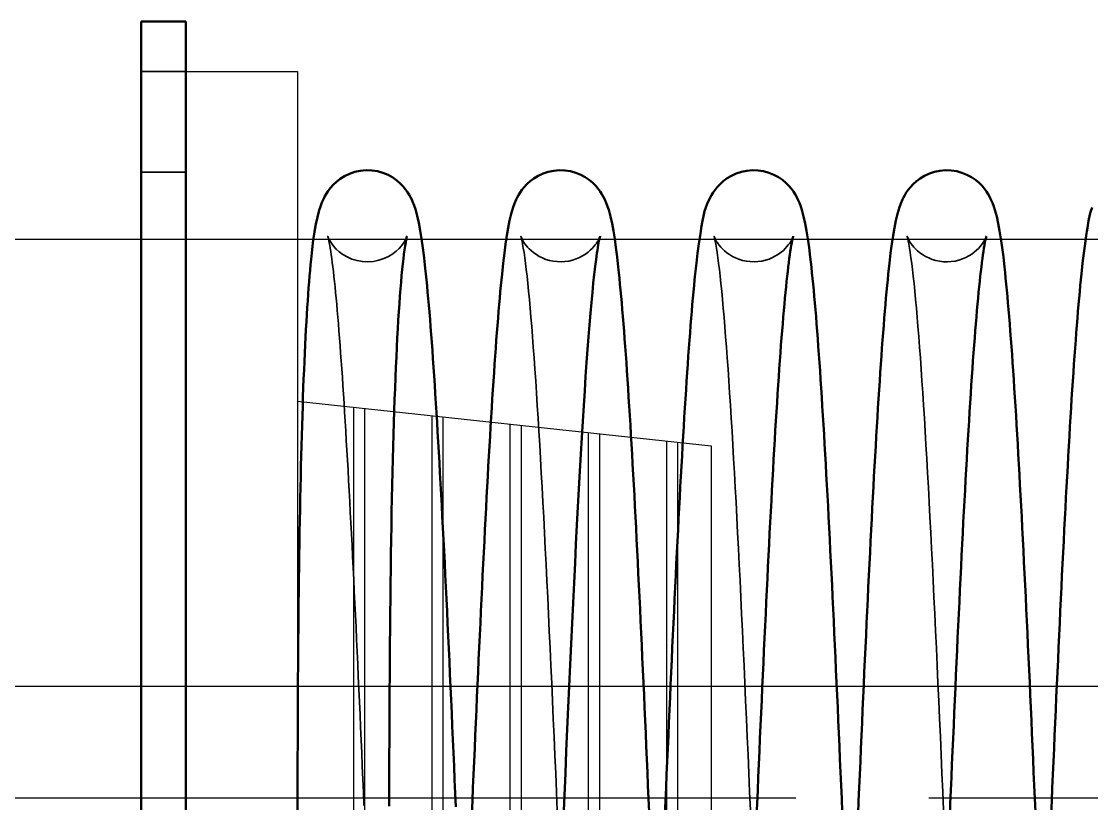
# Model space of a CAD drawing. Header units: millimetres. Extents: x 1448 to 104164, y -19509 to -89.
# Drawn here: x 83556.3 to 83652, y -3003.2 to -2933.1 of the extents above; entities that cross this region are included whole.
import ezdxf

# ---------------------------------------------------------------- set-up
doc = ezdxf.new("R2010")
doc.units = ezdxf.units.MM
doc.header["$LTSCALE"] = 60
doc.header["$MEASUREMENT"] = 0
doc.linetypes.add('CENTER', pattern=[2, 1.25, -0.25, 0.25, -0.25])
doc.linetypes.add('CENTERX2', pattern=[101.6, 63.5, -12.7, 12.7, -12.7])
doc.layers.get('0').update_dxf_attribs({"linetype": 'CONTINUOUS'})
doc.layers.add('cen', color=14, linetype='CONTINUOUS')
doc.layers.add('가려진 것(ISO)', color=7, linetype='CONTINUOUS', lineweight=35)
doc.layers.add('가시적인 것(ISO)', color=7, linetype='CONTINUOUS', lineweight=50)

# ---------------------------------------------------------------- blocks, each defined once
blk = doc.blocks.new('gf')
at = {"color": 3}
for p, q in [((21501219.188, -50950300.35), (21501219.188, -50950430.35)), ((21501229.188, -50950300.35), (21501219.188, -50950300.35)), ((21501229.188, -50950300.35), (21501229.188, -50950430.35)), ((21501219.188, -50950329.85), (21501182.188, -50950333.85)), ((21501207.188, -50950331.148), (21501207.188, -50950399.553)), ((21501213.188, -50950330.499), (21501213.188, -50950400.202)), ((21501214.188, -50950330.391), (21501214.188, -50950400.31)), ((21501199.188, -50950332.012), (21501199.188, -50950398.688)), ((21501200.188, -50950331.904), (21501200.188, -50950398.796)), ((21501206.188, -50950331.256), (21501206.188, -50950399.445)), ((21501192.188, -50950332.769), (21501192.188, -50950397.931)), ((21501193.188, -50950332.661), (21501193.188, -50950398.039)), ((21501182.188, -50950333.85), (21501182.188, -50950396.85)), ((21501185.188, -50950333.526), (21501185.188, -50950397.175)), ((21501186.188, -50950333.418), (21501186.188, -50950397.283)), ((21501219.188, -50950400.85), (21501182.188, -50950396.85)), ((21501229.188, -50950430.35), (21501219.188, -50950430.35))]:
    blk.add_line(p, q, dxfattribs=at)
at = {"color": 1, "linetype": 'CENTERX2'}
blk.add_line((21501236.43, -50950365.35), (21501174.603, -50950365.35), dxfattribs=at)
blk = doc.blocks.new('토션스프링1')
at = {"layer": '가려진 것(ISO)', "flags": 128}
for points in [[(21463401.029, -50955408.884), (21463401.034, -50955408.9), (21463401.054, -50955408.952), (21463401.094, -50955409.045), (21463401.165, -50955409.189), (21463401.216, -50955409.282), (21463401.281, -50955409.391), (21463401.362, -50955409.514), (21463401.462, -50955409.652), (21463401.585, -50955409.803), (21463401.732, -50955409.966), (21463401.906, -50955410.136), (21463402.107, -50955410.308), (21463402.338, -50955410.477), (21463402.595, -50955410.638), (21463402.875, -50955410.785), (21463403.176, -50955410.912), (21463403.495, -50955411.016), (21463403.829, -50955411.094), (21463404.171, -50955411.144), (21463404.518, -50955411.164), (21463404.866, -50955411.153), (21463405.211, -50955411.111), (21463405.548, -50955411.041), (21463405.872, -50955410.945), (21463406.178, -50955410.824), (21463406.465, -50955410.682), (21463406.729, -50955410.525), (21463406.967, -50955410.357), (21463407.177, -50955410.186), (21463407.359, -50955410.015), (21463407.514, -50955409.85), (21463407.644, -50955409.693), (21463407.75, -50955409.551), (21463407.836, -50955409.424), (21463407.906, -50955409.312), (21463407.96, -50955409.214), (21463408.036, -50955409.063), (21463408.081, -50955408.962), (21463408.103, -50955408.905), (21463408.109, -50955408.885), (21463408.107, -50955408.895), (21463408.097, -50955408.931), (21463408.081, -50955408.992), (21463408.061, -50955409.075), (21463408.012, -50955409.298), (21463407.957, -50955409.585), (21463407.898, -50955409.934), (21463407.834, -50955410.339), (21463407.769, -50955410.797), (21463407.701, -50955411.304), (21463407.634, -50955411.858), (21463407.565, -50955412.458), (21463407.496, -50955413.103), (21463407.427, -50955413.793), (21463407.357, -50955414.525), (21463407.286, -50955415.3), (21463407.215, -50955416.115), (21463407.145, -50955416.97), (21463407.074, -50955417.864), (21463407.003, -50955418.794), (21463406.932, -50955419.76), (21463406.861, -50955420.765), (21463406.79, -50955421.807), (21463406.718, -50955422.886), (21463406.647, -50955424), (21463406.575, -50955425.148), (21463406.504, -50955426.329), (21463406.432, -50955427.541), (21463406.36, -50955428.783), (21463406.289, -50955430.054), (21463406.217, -50955431.352), (21463406.146, -50955432.676), (21463406.075, -50955434.027), (21463406.003, -50955435.405), (21463405.932, -50955436.812), (21463405.86, -50955438.244), (21463405.788, -50955439.701), (21463405.716, -50955441.181), (21463405.645, -50955442.682), (21463405.573, -50955444.203), (21463405.501, -50955445.743), (21463405.429, -50955447.299), (21463405.358, -50955448.871), (21463405.286, -50955450.456), (21463405.215, -50955452.054), (21463405.143, -50955453.666), (21463405.072, -50955455.294), (21463405, -50955456.936), (21463404.928, -50955458.59), (21463404.856, -50955460.254)], [(21463418.304, -50955408.884), (21463418.31, -50955408.9), (21463418.33, -50955408.952), (21463418.369, -50955409.047), (21463418.439, -50955409.195), (21463418.49, -50955409.289), (21463418.557, -50955409.398), (21463418.64, -50955409.52), (21463418.742, -50955409.657), (21463418.865, -50955409.808), (21463419.013, -50955409.972), (21463419.188, -50955410.142), (21463419.39, -50955410.314), (21463419.621, -50955410.483), (21463419.879, -50955410.643), (21463420.16, -50955410.789), (21463420.462, -50955410.916), (21463420.781, -50955411.019), (21463421.115, -50955411.096), (21463421.458, -50955411.145), (21463421.806, -50955411.164), (21463422.153, -50955411.152), (21463422.497, -50955411.11), (21463422.834, -50955411.038), (21463423.158, -50955410.941), (21463423.464, -50955410.82), (21463423.749, -50955410.678), (21463424.012, -50955410.52), (21463424.25, -50955410.352), (21463424.459, -50955410.18), (21463424.64, -50955410.01), (21463424.794, -50955409.845), (21463424.923, -50955409.689), (21463425.029, -50955409.547), (21463425.114, -50955409.42), (21463425.183, -50955409.308), (21463425.238, -50955409.212), (21463425.313, -50955409.061), (21463425.356, -50955408.961), (21463425.378, -50955408.905), (21463425.385, -50955408.885), (21463425.382, -50955408.895), (21463425.372, -50955408.932), (21463425.357, -50955408.993), (21463425.337, -50955409.076), (21463425.287, -50955409.3), (21463425.232, -50955409.588), (21463425.173, -50955409.937), (21463425.11, -50955410.341), (21463425.044, -50955410.799), (21463424.977, -50955411.307), (21463424.909, -50955411.862), (21463424.84, -50955412.462), (21463424.771, -50955413.107), (21463424.702, -50955413.796), (21463424.632, -50955414.529), (21463424.562, -50955415.304), (21463424.491, -50955416.12), (21463424.42, -50955416.975), (21463424.349, -50955417.869), (21463424.278, -50955418.801), (21463424.207, -50955419.769), (21463424.136, -50955420.772), (21463424.065, -50955421.812), (21463423.994, -50955422.89), (21463423.922, -50955424.003), (21463423.851, -50955425.151), (21463423.779, -50955426.332), (21463423.708, -50955427.544), (21463423.636, -50955428.787), (21463423.564, -50955430.059), (21463423.493, -50955431.359), (21463423.421, -50955432.686), (21463423.35, -50955434.037), (21463423.278, -50955435.414), (21463423.207, -50955436.817), (21463423.135, -50955438.247), (21463423.064, -50955439.703), (21463422.992, -50955441.182), (21463422.92, -50955442.683), (21463422.848, -50955444.204), (21463422.777, -50955445.745), (21463422.705, -50955447.303), (21463422.633, -50955448.876), (21463422.562, -50955450.464), (21463422.49, -50955452.064), (21463422.419, -50955453.676), (21463422.347, -50955455.3), (21463422.276, -50955456.939), (21463422.204, -50955458.591), (21463422.132, -50955460.254)], [(21463435.58, -50955408.884), (21463435.585, -50955408.9), (21463435.605, -50955408.952), (21463435.645, -50955409.046), (21463435.716, -50955409.189), (21463435.767, -50955409.282), (21463435.832, -50955409.39), (21463435.913, -50955409.513), (21463436.014, -50955409.652), (21463436.136, -50955409.803), (21463436.283, -50955409.966), (21463436.459, -50955410.136), (21463436.662, -50955410.309), (21463436.893, -50955410.48), (21463437.149, -50955410.64), (21463437.428, -50955410.786), (21463437.73, -50955410.913), (21463438.05, -50955411.017), (21463438.384, -50955411.095), (21463438.725, -50955411.145), (21463439.073, -50955411.163), (21463439.422, -50955411.152), (21463439.767, -50955411.111), (21463440.103, -50955411.041), (21463440.426, -50955410.944), (21463440.733, -50955410.822), (21463441.02, -50955410.68), (21463441.284, -50955410.523), (21463441.521, -50955410.356), (21463441.73, -50955410.184), (21463441.912, -50955410.013), (21463442.067, -50955409.847), (21463442.197, -50955409.692), (21463442.303, -50955409.55), (21463442.389, -50955409.423), (21463442.458, -50955409.31), (21463442.512, -50955409.213), (21463442.589, -50955409.062), (21463442.632, -50955408.962), (21463442.654, -50955408.905), (21463442.661, -50955408.885), (21463442.658, -50955408.895), (21463442.647, -50955408.933), (21463442.631, -50955408.994), (21463442.611, -50955409.077), (21463442.564, -50955409.297), (21463442.509, -50955409.585), (21463442.449, -50955409.936), (21463442.385, -50955410.343), (21463442.319, -50955410.799), (21463442.253, -50955411.305), (21463442.185, -50955411.859), (21463442.117, -50955412.46), (21463442.048, -50955413.107), (21463441.978, -50955413.797), (21463441.908, -50955414.529), (21463441.837, -50955415.303), (21463441.767, -50955416.116), (21463441.696, -50955416.968), (21463441.625, -50955417.861), (21463441.554, -50955418.794), (21463441.483, -50955419.766), (21463441.412, -50955420.774), (21463441.341, -50955421.819), (21463441.269, -50955422.899), (21463441.198, -50955424.012), (21463441.126, -50955425.159), (21463441.055, -50955426.336), (21463440.983, -50955427.544), (21463440.912, -50955428.78), (21463440.841, -50955430.048), (21463440.769, -50955431.347), (21463440.697, -50955432.676), (21463440.626, -50955434.034), (21463440.554, -50955435.418), (21463440.482, -50955436.828), (21463440.411, -50955438.263), (21463440.339, -50955439.72), (21463440.267, -50955441.198), (21463440.195, -50955442.695), (21463440.124, -50955444.211), (21463440.052, -50955445.744), (21463439.981, -50955447.295), (21463439.909, -50955448.865), (21463439.838, -50955450.453), (21463439.766, -50955452.059), (21463439.694, -50955453.679), (21463439.622, -50955455.313), (21463439.551, -50955456.958), (21463439.479, -50955458.613), (21463439.407, -50955460.277)], [(21463452.846, -50955408.861), (21463452.857, -50955408.894), (21463452.874, -50955408.938), (21463452.901, -50955409.003), (21463452.942, -50955409.093), (21463453.002, -50955409.209), (21463453.086, -50955409.356), (21463453.203, -50955409.534), (21463453.358, -50955409.739), (21463453.563, -50955409.97), (21463453.82, -50955410.214), (21463454.135, -50955410.457), (21463454.505, -50955410.684), (21463454.919, -50955410.88), (21463455.372, -50955411.03), (21463455.853, -50955411.126), (21463456.346, -50955411.164), (21463456.84, -50955411.139), (21463457.325, -50955411.054), (21463457.784, -50955410.915), (21463458.207, -50955410.727), (21463458.586, -50955410.505), (21463458.912, -50955410.264), (21463459.18, -50955410.021), (21463459.394, -50955409.787), (21463459.559, -50955409.576), (21463459.681, -50955409.396), (21463459.771, -50955409.246), (21463459.834, -50955409.125), (21463459.877, -50955409.033), (21463459.906, -50955408.965), (21463459.924, -50955408.919), (21463459.937, -50955408.884), (21463459.929, -50955408.911), (21463459.909, -50955408.989), (21463459.879, -50955409.111), (21463459.844, -50955409.272), (21463459.806, -50955409.466), (21463459.766, -50955409.691), (21463459.723, -50955409.946), (21463459.678, -50955410.23), (21463459.632, -50955410.542), (21463459.585, -50955410.879), (21463459.537, -50955411.242), (21463459.488, -50955411.627), (21463459.44, -50955412.036), (21463459.391, -50955412.468), (21463459.342, -50955412.923), (21463459.293, -50955413.401), (21463459.243, -50955413.901), (21463459.193, -50955414.423), (21463459.143, -50955414.966), (21463459.093, -50955415.53), (21463459.043, -50955416.115), (21463458.992, -50955416.72), (21463458.942, -50955417.344), (21463458.891, -50955417.987), (21463458.841, -50955418.649), (21463458.79, -50955419.33), (21463458.74, -50955420.029), (21463458.689, -50955420.747), (21463458.639, -50955421.485), (21463458.588, -50955422.241), (21463458.537, -50955423.016), (21463458.486, -50955423.808), (21463458.435, -50955424.618), (21463458.384, -50955425.444), (21463458.333, -50955426.287), (21463458.282, -50955427.146), (21463458.231, -50955428.021), (21463458.18, -50955428.91), (21463458.129, -50955429.814), (21463458.079, -50955430.732), (21463458.028, -50955431.663), (21463457.977, -50955432.608), (21463457.926, -50955433.565), (21463457.875, -50955434.537), (21463457.824, -50955435.522), (21463457.773, -50955436.522), (21463457.722, -50955437.535), (21463457.671, -50955438.561), (21463457.62, -50955439.6), (21463457.569, -50955440.65), (21463457.518, -50955441.711), (21463457.467, -50955442.783), (21463457.416, -50955443.865), (21463457.365, -50955444.956), (21463457.314, -50955446.056), (21463457.263, -50955447.165), (21463457.212, -50955448.282), (21463457.161, -50955449.406), (21463457.11, -50955450.536), (21463457.059, -50955451.673), (21463457.008, -50955452.816), (21463456.957, -50955453.967), (21463456.906, -50955455.126), (21463456.855, -50955456.293), (21463456.804, -50955457.465), (21463456.753, -50955458.644), (21463456.702, -50955459.828)]]:
    blk.add_lwpolyline(points, dxfattribs=at)
at = {"layer": '가시적인 것(ISO)', "flags": 128}
for points in [[(21463391.57, -50955406.308), (21463391.677, -50955406.624), (21463391.761, -50955406.926), (21463391.883, -50955407.512), (21463391.979, -50955408.121), (21463392.032, -50955408.451), (21463392.089, -50955408.803), (21463392.202, -50955409.56), (21463392.312, -50955410.387), (21463392.419, -50955411.286), (21463392.524, -50955412.256), (21463392.577, -50955412.768), (21463392.628, -50955413.298), (21463392.68, -50955413.846), (21463392.731, -50955414.412), (21463392.782, -50955414.996), (21463392.833, -50955415.598), (21463392.884, -50955416.218), (21463392.935, -50955416.856), (21463392.986, -50955417.513), (21463393.037, -50955418.189), (21463393.089, -50955418.883), (21463393.14, -50955419.596), (21463393.191, -50955420.327), (21463393.242, -50955421.075), (21463393.293, -50955421.841), (21463393.344, -50955422.624), (21463393.396, -50955423.424), (21463393.447, -50955424.24), (21463393.498, -50955425.071), (21463393.549, -50955425.918), (21463393.6, -50955426.781), (21463393.651, -50955427.657), (21463393.702, -50955428.548), (21463393.753, -50955429.453), (21463393.804, -50955430.371), (21463393.855, -50955431.303), (21463393.905, -50955432.247), (21463393.956, -50955433.205), (21463394.007, -50955434.178), (21463394.058, -50955435.165), (21463394.109, -50955436.165), (21463394.16, -50955437.178), (21463394.211, -50955438.204), (21463394.262, -50955439.241), (21463394.313, -50955440.289), (21463394.364, -50955441.348), (21463394.415, -50955442.418), (21463394.466, -50955443.497), (21463394.517, -50955444.585), (21463394.567, -50955445.682), (21463394.618, -50955446.787), (21463394.669, -50955447.9), (21463394.72, -50955449.019), (21463394.771, -50955450.145), (21463394.821, -50955451.278), (21463394.872, -50955452.419), (21463394.923, -50955453.568), (21463394.974, -50955454.724), (21463395.025, -50955455.887), (21463395.076, -50955457.057), (21463395.126, -50955458.232), (21463395.177, -50955459.413), (21463395.228, -50955460.597)], [(21463396.643, -50955460.388), (21463396.694, -50955459.204), (21463396.745, -50955458.024), (21463396.796, -50955456.849), (21463396.847, -50955455.679), (21463396.898, -50955454.515), (21463396.949, -50955453.358), (21463397, -50955452.207), (21463397.051, -50955451.064), (21463397.101, -50955449.929), (21463397.152, -50955448.803), (21463397.203, -50955447.687), (21463397.254, -50955446.579), (21463397.304, -50955445.478), (21463397.355, -50955444.386), (21463397.406, -50955443.301), (21463397.457, -50955442.225), (21463397.508, -50955441.159), (21463397.559, -50955440.103), (21463397.61, -50955439.056), (21463397.661, -50955438.021), (21463397.712, -50955436.997), (21463397.763, -50955435.985), (21463397.814, -50955434.985), (21463397.865, -50955433.999), (21463397.916, -50955433.025), (21463397.967, -50955432.066), (21463398.018, -50955431.121), (21463398.069, -50955430.191), (21463398.119, -50955429.276), (21463398.17, -50955428.376), (21463398.221, -50955427.491), (21463398.272, -50955426.619), (21463398.323, -50955425.761), (21463398.374, -50955424.919), (21463398.425, -50955424.091), (21463398.476, -50955423.279), (21463398.527, -50955422.482), (21463398.579, -50955421.701), (21463398.63, -50955420.937), (21463398.681, -50955420.189), (21463398.733, -50955419.459), (21463398.784, -50955418.745), (21463398.836, -50955418.049), (21463398.888, -50955417.371), (21463398.939, -50955416.712), (21463398.991, -50955416.071), (21463399.042, -50955415.448), (21463399.094, -50955414.845), (21463399.146, -50955414.262), (21463399.198, -50955413.698), (21463399.249, -50955413.155), (21463399.301, -50955412.632), (21463399.352, -50955412.128), (21463399.404, -50955411.643), (21463399.507, -50955410.729), (21463399.613, -50955409.885), (21463399.723, -50955409.105), (21463399.84, -50955408.387), (21463399.964, -50955407.724), (21463400.097, -50955407.113), (21463400.256, -50955406.518), (21463400.358, -50955406.209), (21463400.481, -50955405.88), (21463400.642, -50955405.518), (21463400.744, -50955405.318), (21463400.867, -50955405.104), (21463401.016, -50955404.872), (21463401.197, -50955404.625), (21463401.417, -50955404.367), (21463401.682, -50955404.101), (21463401.996, -50955403.837), (21463402.357, -50955403.59), (21463402.762, -50955403.371), (21463403.208, -50955403.191), (21463403.683, -50955403.059), (21463404.176, -50955402.983), (21463404.679, -50955402.967), (21463405.18, -50955403.009), (21463405.666, -50955403.11), (21463406.128, -50955403.264), (21463406.559, -50955403.464), (21463406.947, -50955403.696), (21463407.286, -50955403.951), (21463407.578, -50955404.217), (21463407.822, -50955404.48), (21463408.025, -50955404.735), (21463408.191, -50955404.975), (21463408.327, -50955405.199), (21463408.442, -50955405.407), (21463408.54, -50955405.601), (21463408.691, -50955405.955), (21463408.804, -50955406.277), (21463408.983, -50955406.881), (21463409.125, -50955407.482), (21463409.249, -50955408.115), (21463409.367, -50955408.809), (21463409.481, -50955409.57), (21463409.59, -50955410.398), (21463409.697, -50955411.295), (21463409.802, -50955412.262), (21463409.854, -50955412.772), (21463409.905, -50955413.3), (21463409.956, -50955413.846), (21463410.007, -50955414.411), (21463410.058, -50955414.994), (21463410.109, -50955415.595), (21463410.16, -50955416.215), (21463410.211, -50955416.854), (21463410.262, -50955417.512), (21463410.313, -50955418.189), (21463410.364, -50955418.885), (21463410.416, -50955419.599), (21463410.467, -50955420.331), (21463410.518, -50955421.08), (21463410.569, -50955421.846), (21463410.62, -50955422.629), (21463410.672, -50955423.429), (21463410.723, -50955424.244), (21463410.774, -50955425.075), (21463410.825, -50955425.922), (21463410.876, -50955426.783), (21463410.927, -50955427.658), (21463410.978, -50955428.548), (21463411.029, -50955429.452), (21463411.079, -50955430.369), (21463411.13, -50955431.3), (21463411.181, -50955432.245), (21463411.232, -50955433.206), (21463411.283, -50955434.18), (21463411.334, -50955435.168), (21463411.385, -50955436.169), (21463411.436, -50955437.183), (21463411.487, -50955438.209), (21463411.538, -50955439.246), (21463411.589, -50955440.295), (21463411.64, -50955441.354), (21463411.691, -50955442.423), (21463411.742, -50955443.501), (21463411.792, -50955444.588), (21463411.843, -50955445.684), (21463411.894, -50955446.787), (21463411.945, -50955447.898), (21463411.996, -50955449.016), (21463412.046, -50955450.141), (21463412.097, -50955451.276), (21463412.148, -50955452.419), (21463412.199, -50955453.569), (21463412.25, -50955454.727), (21463412.301, -50955455.892), (21463412.352, -50955457.062), (21463412.402, -50955458.238), (21463412.453, -50955459.419), (21463412.504, -50955460.603)], [(21463413.919, -50955460.387), (21463413.97, -50955459.203), (21463414.021, -50955458.023), (21463414.072, -50955456.848), (21463414.123, -50955455.679), (21463414.174, -50955454.516), (21463414.225, -50955453.359), (21463414.275, -50955452.211), (21463414.326, -50955451.07), (21463414.377, -50955449.937), (21463414.428, -50955448.814), (21463414.478, -50955447.696), (21463414.529, -50955446.586), (21463414.58, -50955445.484), (21463414.631, -50955444.389), (21463414.682, -50955443.303), (21463414.733, -50955442.226), (21463414.784, -50955441.159), (21463414.835, -50955440.101), (21463414.886, -50955439.055), (21463414.937, -50955438.019), (21463414.988, -50955436.996), (21463415.039, -50955435.984), (21463415.09, -50955434.985), (21463415.141, -50955433.999), (21463415.192, -50955433.028), (21463415.242, -50955432.07), (21463415.293, -50955431.127), (21463415.344, -50955430.199), (21463415.395, -50955429.285), (21463415.446, -50955428.383), (21463415.497, -50955427.496), (21463415.548, -50955426.622), (21463415.599, -50955425.763), (21463415.65, -50955424.919), (21463415.701, -50955424.09), (21463415.752, -50955423.276), (21463415.803, -50955422.478), (21463415.855, -50955421.697), (21463415.906, -50955420.932), (21463415.958, -50955420.184), (21463416.009, -50955419.453), (21463416.06, -50955418.74), (21463416.112, -50955418.045), (21463416.163, -50955417.368), (21463416.215, -50955416.71), (21463416.266, -50955416.07), (21463416.318, -50955415.451), (21463416.369, -50955414.85), (21463416.421, -50955414.27), (21463416.472, -50955413.71), (21463416.523, -50955413.169), (21463416.574, -50955412.646), (21463416.625, -50955412.142), (21463416.677, -50955411.657), (21463416.781, -50955410.739), (21463416.889, -50955409.889), (21463417, -50955409.106), (21463417.117, -50955408.385), (21463417.24, -50955407.725), (21463417.371, -50955407.116), (21463417.531, -50955406.52), (21463417.633, -50955406.21), (21463417.756, -50955405.882), (21463417.916, -50955405.52), (21463418.019, -50955405.321), (21463418.141, -50955405.107), (21463418.289, -50955404.875), (21463418.47, -50955404.629), (21463418.689, -50955404.37), (21463418.954, -50955404.104), (21463419.268, -50955403.84), (21463419.627, -50955403.593), (21463420.033, -50955403.374), (21463420.478, -50955403.193), (21463420.952, -50955403.06), (21463421.445, -50955402.984), (21463421.949, -50955402.967), (21463422.45, -50955403.008), (21463422.936, -50955403.108), (21463423.399, -50955403.262), (21463423.83, -50955403.461), (21463424.217, -50955403.693), (21463424.558, -50955403.948), (21463424.85, -50955404.213), (21463425.095, -50955404.476), (21463425.298, -50955404.73), (21463425.465, -50955404.971), (21463425.602, -50955405.197), (21463425.817, -50955405.603), (21463425.988, -50955405.971), (21463426.124, -50955406.309), (21463426.231, -50955406.626), (21463426.315, -50955406.927), (21463426.435, -50955407.512), (21463426.53, -50955408.121), (21463426.583, -50955408.451), (21463426.641, -50955408.803), (21463426.754, -50955409.56), (21463426.863, -50955410.388), (21463426.971, -50955411.286), (21463427.076, -50955412.256), (21463427.128, -50955412.768), (21463427.18, -50955413.298), (21463427.231, -50955413.846), (21463427.283, -50955414.412), (21463427.334, -50955414.996), (21463427.385, -50955415.598), (21463427.436, -50955416.218), (21463427.487, -50955416.856), (21463427.538, -50955417.513), (21463427.589, -50955418.189), (21463427.64, -50955418.883), (21463427.691, -50955419.596), (21463427.742, -50955420.327), (21463427.794, -50955421.076), (21463427.845, -50955421.842), (21463427.896, -50955422.625), (21463427.947, -50955423.424), (21463427.998, -50955424.24), (21463428.049, -50955425.072), (21463428.1, -50955425.919), (21463428.152, -50955426.781), (21463428.203, -50955427.657), (21463428.254, -50955428.548), (21463428.304, -50955429.453), (21463428.355, -50955430.371), (21463428.406, -50955431.303), (21463428.457, -50955432.247), (21463428.508, -50955433.205), (21463428.558, -50955434.178), (21463428.609, -50955435.165), (21463428.66, -50955436.165), (21463428.711, -50955437.178), (21463428.762, -50955438.204), (21463428.813, -50955439.241), (21463428.864, -50955440.289), (21463428.915, -50955441.349), (21463428.966, -50955442.418), (21463429.017, -50955443.497), (21463429.068, -50955444.585), (21463429.119, -50955445.682), (21463429.17, -50955446.787), (21463429.221, -50955447.9), (21463429.271, -50955449.019), (21463429.322, -50955450.145), (21463429.373, -50955451.278), (21463429.424, -50955452.419), (21463429.474, -50955453.568), (21463429.525, -50955454.724), (21463429.576, -50955455.887), (21463429.627, -50955457.057), (21463429.678, -50955458.232), (21463429.729, -50955459.413), (21463429.78, -50955460.598)], [(21463431.195, -50955460.388), (21463431.246, -50955459.204), (21463431.297, -50955458.024), (21463431.347, -50955456.849), (21463431.398, -50955455.679), (21463431.449, -50955454.515), (21463431.5, -50955453.358), (21463431.551, -50955452.208), (21463431.602, -50955451.065), (21463431.653, -50955449.931), (21463431.704, -50955448.805), (21463431.754, -50955447.689), (21463431.805, -50955446.581), (21463431.856, -50955445.48), (21463431.907, -50955444.387), (21463431.958, -50955443.302), (21463432.008, -50955442.226), (21463432.059, -50955441.159), (21463432.11, -50955440.103), (21463432.161, -50955439.056), (21463432.212, -50955438.021), (21463432.263, -50955436.997), (21463432.314, -50955435.985), (21463432.365, -50955434.985), (21463432.416, -50955433.999), (21463432.467, -50955433.026), (21463432.518, -50955432.066), (21463432.569, -50955431.122), (21463432.62, -50955430.192), (21463432.671, -50955429.278), (21463432.722, -50955428.378), (21463432.772, -50955427.492), (21463432.823, -50955426.62), (21463432.874, -50955425.762), (21463432.925, -50955424.919), (21463432.977, -50955424.091), (21463433.028, -50955423.278), (21463433.079, -50955422.481), (21463433.13, -50955421.701), (21463433.182, -50955420.936), (21463433.233, -50955420.188), (21463433.284, -50955419.457), (21463433.336, -50955418.744), (21463433.388, -50955418.048), (21463433.439, -50955417.37), (21463433.491, -50955416.711), (21463433.542, -50955416.07), (21463433.594, -50955415.448), (21463433.646, -50955414.846), (21463433.697, -50955414.263), (21463433.749, -50955413.7), (21463433.801, -50955413.158), (21463433.852, -50955412.635), (21463433.903, -50955412.131), (21463433.955, -50955411.647), (21463434.058, -50955410.732), (21463434.164, -50955409.886), (21463434.275, -50955409.106), (21463434.391, -50955408.387), (21463434.515, -50955407.724), (21463434.648, -50955407.114), (21463434.807, -50955406.519), (21463434.909, -50955406.209), (21463435.033, -50955405.881), (21463435.193, -50955405.518), (21463435.295, -50955405.319), (21463435.418, -50955405.105), (21463435.567, -50955404.873), (21463435.748, -50955404.626), (21463435.967, -50955404.368), (21463436.232, -50955404.102), (21463436.546, -50955403.838), (21463436.907, -50955403.591), (21463437.312, -50955403.372), (21463437.758, -50955403.192), (21463438.232, -50955403.059), (21463438.725, -50955402.983), (21463439.228, -50955402.967), (21463439.73, -50955403.009), (21463440.216, -50955403.109), (21463440.678, -50955403.264), (21463441.109, -50955403.463), (21463441.497, -50955403.695), (21463441.836, -50955403.95), (21463442.128, -50955404.216), (21463442.373, -50955404.479), (21463442.575, -50955404.734), (21463442.741, -50955404.974), (21463442.88, -50955405.197), (21463442.996, -50955405.405), (21463443.093, -50955405.599), (21463443.242, -50955405.954), (21463443.355, -50955406.276), (21463443.535, -50955406.881), (21463443.676, -50955407.481), (21463443.8, -50955408.115), (21463443.919, -50955408.811), (21463444.033, -50955409.572), (21463444.143, -50955410.4), (21463444.249, -50955411.297), (21463444.354, -50955412.263), (21463444.405, -50955412.772), (21463444.456, -50955413.3), (21463444.507, -50955413.846), (21463444.558, -50955414.41), (21463444.609, -50955414.992), (21463444.66, -50955415.594), (21463444.711, -50955416.214), (21463444.762, -50955416.853), (21463444.813, -50955417.512), (21463444.865, -50955418.189), (21463444.916, -50955418.885), (21463444.967, -50955419.599), (21463445.018, -50955420.331), (21463445.07, -50955421.08), (21463445.121, -50955421.847), (21463445.172, -50955422.63), (21463445.223, -50955423.429), (21463445.274, -50955424.244), (21463445.325, -50955425.075), (21463445.376, -50955425.921), (21463445.427, -50955426.782), (21463445.478, -50955427.658), (21463445.529, -50955428.547), (21463445.58, -50955429.451), (21463445.631, -50955430.367), (21463445.682, -50955431.298), (21463445.732, -50955432.244), (21463445.783, -50955433.205), (21463445.834, -50955434.18), (21463445.885, -50955435.168), (21463445.936, -50955436.17), (21463445.987, -50955437.184), (21463446.038, -50955438.21), (21463446.089, -50955439.247), (21463446.14, -50955440.295), (21463446.191, -50955441.354), (21463446.242, -50955442.423), (21463446.293, -50955443.501), (21463446.344, -50955444.588), (21463446.395, -50955445.683), (21463446.446, -50955446.786), (21463446.496, -50955447.896), (21463446.547, -50955449.014), (21463446.598, -50955450.14), (21463446.648, -50955451.275), (21463446.699, -50955452.418), (21463446.75, -50955453.569), (21463446.801, -50955454.727), (21463446.852, -50955455.892), (21463446.903, -50955457.063), (21463446.954, -50955458.239), (21463447.005, -50955459.419), (21463447.056, -50955460.604)], [(21463448.489, -50955459.945), (21463448.542, -50955458.729), (21463448.594, -50955457.518), (21463448.647, -50955456.311), (21463448.699, -50955455.11), (21463448.752, -50955453.916), (21463448.804, -50955452.728), (21463448.856, -50955451.548), (21463448.909, -50955450.376), (21463448.961, -50955449.213), (21463449.013, -50955448.06), (21463449.065, -50955446.917), (21463449.118, -50955445.783), (21463449.17, -50955444.658), (21463449.222, -50955443.541), (21463449.274, -50955442.433), (21463449.327, -50955441.335), (21463449.379, -50955440.247), (21463449.432, -50955439.17), (21463449.484, -50955438.104), (21463449.537, -50955437.051), (21463449.589, -50955436.009), (21463449.641, -50955434.981), (21463449.694, -50955433.966), (21463449.746, -50955432.965), (21463449.799, -50955431.979), (21463449.851, -50955431.008), (21463449.903, -50955430.052), (21463449.956, -50955429.113), (21463450.008, -50955428.191), (21463450.06, -50955427.283), (21463450.113, -50955426.39), (21463450.165, -50955425.513), (21463450.217, -50955424.651), (21463450.27, -50955423.806), (21463450.323, -50955422.977), (21463450.375, -50955422.165), (21463450.428, -50955421.37), (21463450.481, -50955420.593), (21463450.533, -50955419.834), (21463450.586, -50955419.093), (21463450.639, -50955418.371), (21463450.692, -50955417.668), (21463450.745, -50955416.985), (21463450.797, -50955416.321), (21463450.85, -50955415.678), (21463450.903, -50955415.056), (21463450.955, -50955414.454), (21463451.007, -50955413.873), (21463451.059, -50955413.313), (21463451.111, -50955412.773), (21463451.163, -50955412.252), (21463451.215, -50955411.75), (21463451.321, -50955410.802), (21463451.431, -50955409.925), (21463451.546, -50955409.116), (21463451.668, -50955408.371), (21463451.798, -50955407.686), (21463451.937, -50955407.058), (21463452.101, -50955406.448), (21463452.212, -50955406.125), (21463452.352, -50955405.776), (21463452.436, -50955405.588), (21463452.534, -50955405.385), (21463452.653, -50955405.165), (21463452.799, -50955404.931), (21463452.977, -50955404.682), (21463453.195, -50955404.421), (21463453.458, -50955404.148), (21463453.772, -50955403.876), (21463454.136, -50955403.619), (21463454.55, -50955403.391), (21463455.006, -50955403.201), (21463455.492, -50955403.063), (21463455.999, -50955402.984), (21463456.518, -50955402.967), (21463457.033, -50955403.013), (21463457.531, -50955403.12), (21463458.005, -50955403.284), (21463458.442, -50955403.493), (21463458.833, -50955403.737), (21463459.174, -50955404.003), (21463459.466, -50955404.279), (21463459.707, -50955404.55), (21463459.905, -50955404.809), (21463460.067, -50955405.053), (21463460.199, -50955405.28), (21463460.309, -50955405.49), (21463460.48, -50955405.87), (21463460.607, -50955406.213), (21463460.711, -50955406.536), (21463460.875, -50955407.158), (21463461.004, -50955407.791), (21463461.123, -50955408.477), (21463461.234, -50955409.231), (21463461.338, -50955410.052), (21463461.436, -50955410.945), (21463461.482, -50955411.418), (21463461.528, -50955411.91), (21463461.572, -50955412.42), (21463461.615, -50955412.95), (21463461.657, -50955413.498), (21463461.698, -50955414.067), (21463461.739, -50955414.654), (21463461.779, -50955415.262), (21463461.818, -50955415.891), (21463461.856, -50955416.54), (21463461.893, -50955417.21), (21463461.93, -50955417.9), (21463461.965, -50955418.61), (21463462, -50955419.339), (21463462.034, -50955420.087), (21463462.067, -50955420.854), (21463462.099, -50955421.638), (21463462.129, -50955422.441), (21463462.159, -50955423.261), (21463462.188, -50955424.098), (21463462.217, -50955424.951), (21463462.244, -50955425.821), (21463462.27, -50955426.707), (21463462.295, -50955427.607), (21463462.319, -50955428.523), (21463462.342, -50955429.454), (21463462.365, -50955430.398), (21463462.386, -50955431.357), (21463462.406, -50955432.329), (21463462.425, -50955433.315), (21463462.444, -50955434.318), (21463462.461, -50955435.335), (21463462.478, -50955436.366), (21463462.493, -50955437.41), (21463462.508, -50955438.468), (21463462.522, -50955439.538), (21463462.535, -50955440.62), (21463462.548, -50955441.713), (21463462.559, -50955442.817), (21463462.57, -50955443.931), (21463462.58, -50955445.054), (21463462.589, -50955446.187), (21463462.598, -50955447.327), (21463462.606, -50955448.476), (21463462.613, -50955449.632), (21463462.619, -50955450.794), (21463462.625, -50955451.964), (21463462.63, -50955453.143), (21463462.634, -50955454.33), (21463462.638, -50955455.524), (21463462.642, -50955456.726), (21463462.645, -50955457.934), (21463462.647, -50955459.147), (21463462.649, -50955460.366)], [(21463404.307, -50955460.83), (21463404.256, -50955459.648), (21463404.205, -50955458.47), (21463404.154, -50955457.299), (21463404.103, -50955456.133), (21463404.053, -50955454.975), (21463404.002, -50955453.824), (21463403.951, -50955452.677), (21463403.9, -50955451.536), (21463403.85, -50955450.401), (21463403.799, -50955449.272), (21463403.748, -50955448.151), (21463403.697, -50955447.037), (21463403.646, -50955445.931), (21463403.595, -50955444.835), (21463403.544, -50955443.747), (21463403.493, -50955442.669), (21463403.442, -50955441.602), (21463403.391, -50955440.546), (21463403.34, -50955439.502), (21463403.29, -50955438.469), (21463403.239, -50955437.45), (21463403.188, -50955436.443), (21463403.137, -50955435.451), (21463403.087, -50955434.471), (21463403.036, -50955433.503), (21463402.985, -50955432.547), (21463402.935, -50955431.605), (21463402.884, -50955430.675), (21463402.833, -50955429.759), (21463402.782, -50955428.858), (21463402.731, -50955427.971), (21463402.68, -50955427.099), (21463402.629, -50955426.243), (21463402.579, -50955425.404), (21463402.528, -50955424.58), (21463402.477, -50955423.774), (21463402.426, -50955422.985), (21463402.376, -50955422.215), (21463402.325, -50955421.462), (21463402.275, -50955420.729), (21463402.225, -50955420.014), (21463402.174, -50955419.317), (21463402.124, -50955418.638), (21463402.073, -50955417.977), (21463402.022, -50955417.335), (21463401.972, -50955416.711), (21463401.921, -50955416.107), (21463401.871, -50955415.523), (21463401.821, -50955414.96), (21463401.771, -50955414.417), (21463401.721, -50955413.895), (21463401.671, -50955413.396), (21463401.622, -50955412.918), (21463401.573, -50955412.464), (21463401.524, -50955412.032), (21463401.476, -50955411.624), (21463401.429, -50955411.24), (21463401.381, -50955410.88), (21463401.334, -50955410.544), (21463401.288, -50955410.232), (21463401.242, -50955409.947), (21463401.198, -50955409.69), (21463401.157, -50955409.464), (21463401.12, -50955409.271), (21463401.086, -50955409.113), (21463401.058, -50955408.992), (21463401.037, -50955408.913), (21463401.029, -50955408.884)], [(21463421.583, -50955460.84), (21463421.532, -50955459.656), (21463421.481, -50955458.478), (21463421.43, -50955457.304), (21463421.379, -50955456.138), (21463421.328, -50955454.977), (21463421.278, -50955453.825), (21463421.227, -50955452.68), (21463421.176, -50955451.54), (21463421.126, -50955450.406), (21463421.075, -50955449.279), (21463421.024, -50955448.158), (21463420.973, -50955447.045), (21463420.922, -50955445.94), (21463420.871, -50955444.844), (21463420.82, -50955443.756), (21463420.769, -50955442.679), (21463420.718, -50955441.611), (21463420.667, -50955440.554), (21463420.616, -50955439.509), (21463420.566, -50955438.476), (21463420.515, -50955437.455), (21463420.464, -50955436.447), (21463420.413, -50955435.452), (21463420.363, -50955434.472), (21463420.312, -50955433.505), (21463420.261, -50955432.551), (21463420.211, -50955431.609), (21463420.16, -50955430.68), (21463420.109, -50955429.765), (21463420.058, -50955428.864), (21463420.007, -50955427.978), (21463419.956, -50955427.107), (21463419.906, -50955426.251), (21463419.855, -50955425.411), (21463419.804, -50955424.587), (21463419.753, -50955423.78), (21463419.702, -50955422.991), (21463419.652, -50955422.219), (21463419.601, -50955421.465), (21463419.551, -50955420.73), (21463419.5, -50955420.015), (21463419.45, -50955419.318), (21463419.4, -50955418.64), (21463419.349, -50955417.98), (21463419.299, -50955417.338), (21463419.248, -50955416.715), (21463419.197, -50955416.111), (21463419.147, -50955415.527), (21463419.097, -50955414.963), (21463419.046, -50955414.42), (21463418.996, -50955413.898), (21463418.947, -50955413.398), (21463418.897, -50955412.92), (21463418.848, -50955412.465), (21463418.8, -50955412.033), (21463418.752, -50955411.624), (21463418.704, -50955411.239), (21463418.657, -50955410.88), (21463418.611, -50955410.545), (21463418.564, -50955410.234), (21463418.519, -50955409.949), (21463418.474, -50955409.691), (21463418.432, -50955409.464), (21463418.394, -50955409.27), (21463418.361, -50955409.111), (21463418.333, -50955408.991), (21463418.313, -50955408.913), (21463418.304, -50955408.884)], [(21463438.863, -50955460.943), (21463438.776, -50955458.934), (21463438.69, -50955456.941), (21463438.604, -50955454.968), (21463438.517, -50955453.008), (21463438.431, -50955451.064), (21463438.344, -50955449.138), (21463438.257, -50955447.234), (21463438.171, -50955445.354), (21463438.084, -50955443.501), (21463437.997, -50955441.677), (21463437.911, -50955439.886), (21463437.824, -50955438.131), (21463437.738, -50955436.413), (21463437.652, -50955434.731), (21463437.565, -50955433.083), (21463437.479, -50955431.472), (21463437.392, -50955429.9), (21463437.306, -50955428.369), (21463437.219, -50955426.883), (21463437.133, -50955425.442), (21463437.046, -50955424.05), (21463436.96, -50955422.709), (21463436.874, -50955421.421), (21463436.788, -50955420.186), (21463436.702, -50955419.002), (21463436.616, -50955417.87), (21463436.53, -50955416.792), (21463436.444, -50955415.771), (21463436.359, -50955414.809), (21463436.274, -50955413.908), (21463436.19, -50955413.07), (21463436.107, -50955412.298), (21463436.024, -50955411.593), (21463435.943, -50955410.957), (21463435.863, -50955410.389), (21463435.824, -50955410.134), (21463435.786, -50955409.898), (21463435.749, -50955409.683), (21463435.715, -50955409.491), (21463435.682, -50955409.321), (21463435.652, -50955409.176), (21463435.625, -50955409.056), (21463435.602, -50955408.964), (21463435.586, -50955408.905), (21463435.58, -50955408.884)], [(21463454.449, -50955459.897), (21463454.446, -50955458.402), (21463454.442, -50955456.912), (21463454.438, -50955455.43), (21463454.433, -50955453.957), (21463454.427, -50955452.493), (21463454.42, -50955451.041), (21463454.412, -50955449.601), (21463454.403, -50955448.175), (21463454.393, -50955446.764), (21463454.383, -50955445.368), (21463454.37, -50955443.99), (21463454.357, -50955442.628), (21463454.343, -50955441.28), (21463454.327, -50955439.948), (21463454.31, -50955438.632), (21463454.291, -50955437.334), (21463454.271, -50955436.054), (21463454.25, -50955434.794), (21463454.228, -50955433.555), (21463454.204, -50955432.338), (21463454.179, -50955431.143), (21463454.152, -50955429.972), (21463454.124, -50955428.826), (21463454.095, -50955427.707), (21463454.064, -50955426.614), (21463454.032, -50955425.547), (21463453.998, -50955424.504), (21463453.963, -50955423.487), (21463453.926, -50955422.497), (21463453.888, -50955421.534), (21463453.848, -50955420.599), (21463453.808, -50955419.692), (21463453.765, -50955418.816), (21463453.722, -50955417.971), (21463453.677, -50955417.157), (21463453.632, -50955416.375), (21463453.585, -50955415.627), (21463453.537, -50955414.913), (21463453.488, -50955414.234), (21463453.438, -50955413.588), (21463453.387, -50955412.977), (21463453.335, -50955412.401), (21463453.283, -50955411.862), (21463453.231, -50955411.36), (21463453.178, -50955410.897), (21463453.125, -50955410.472), (21463453.071, -50955410.087), (21463453.019, -50955409.745), (21463452.97, -50955409.452), (21463452.925, -50955409.211), (21463452.888, -50955409.027), (21463452.859, -50955408.906), (21463452.85, -50955408.873), (21463452.846, -50955408.861)]]:
    blk.add_lwpolyline(points, dxfattribs=at)
blk.add_blockref('gf', (-37756.54, -5093.797))
blk = doc.blocks.new('fggaeg')
at = {"layer": '가려진 것(ISO)', "color": 3}
for p, q in [((21503216.789, -50949778.728), (21503220.789, -50949778.728)), ((21503216.789, -50949787.728), (21503220.789, -50949787.728)), ((21503216.789, -50949899.728), (21503220.789, -50949899.728)), ((21503216.789, -50949908.728), (21503220.789, -50949908.728))]:
    blk.add_line(p, q, dxfattribs=at)
at = {"layer": '가시적인 것(ISO)', "color": 3}
for p, q in [((21503216.789, -50949774.228), (21503216.789, -50949913.228)), ((21503216.789, -50949774.228), (21503220.789, -50949774.228)), ((21503220.789, -50949774.228), (21503220.789, -50949913.228)), ((21503220.789, -50949913.228), (21503216.789, -50949913.228))]:
    blk.add_line(p, q, dxfattribs=at)
blk = doc.blocks.new('토션스프링12345')
at = {"rotation": 180}
blk.add_blockref('fggaeg', (42968094.042, -101909277.158), dxfattribs=at)
blk.add_blockref('토션스프링1', (1400.606, -3974.283))

msp = doc.modelspace()

# ---------------------------------------------------------------- linework, layer by layer
at = {"color": 3}
for p, q in [((79782.442, -2952.641), (85582.442, -2952.641)), ((79607.442, -2992.641), (85865.368, -2992.641))]:
    msp.add_line(p, q, dxfattribs=at)
at = {"layer": 'cen', "linetype": 'CENTER'}
msp.add_line((79557.442, -3002.641), (85915.368, -3002.641), dxfattribs=at)

# ---------------------------------------------------------------- block references
at = {"xscale": -1}
msp.add_blockref('토션스프링12345', (21548444.213, 50956430.79), dxfattribs=at)

doc.saveas('drawing.dxf')
